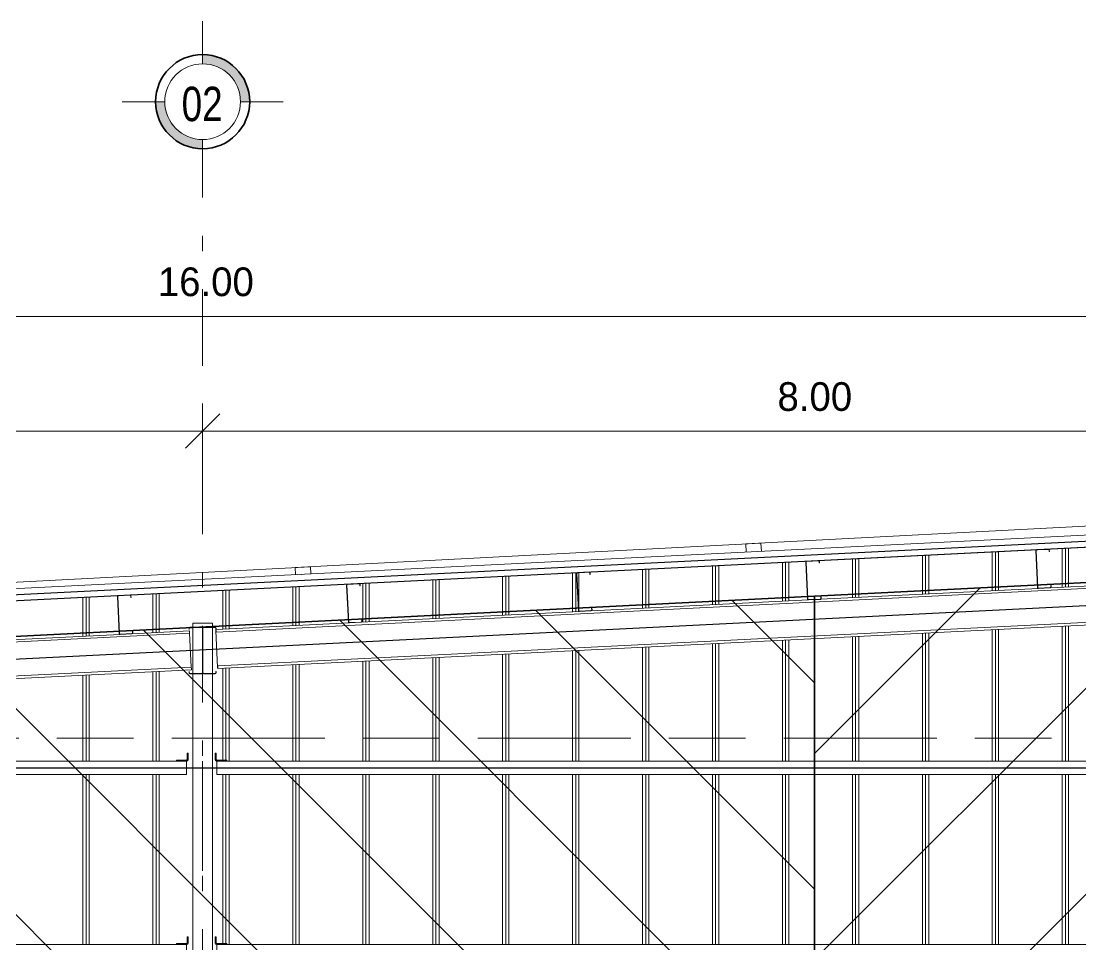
# Model space of a CAD drawing. Header units: metres. Extents: x -5.1 to 74.4, y -0.9 to 14.
# Drawn here: x 60.59 to 67.52, y 7.95 to 13.98 of the extents above; entities that cross this region are included whole.
import ezdxf

# ---------------------------------------------------------------- set-up
doc = ezdxf.new("R2010")
doc.units = ezdxf.units.M
doc.linetypes.add('Center', pattern=[2, 0.5, -0.25, 1, -0.25])
doc.linetypes.add('Dash dot', pattern=[1.05, 0.5, -0.25, 0.05, -0.25])
for name, color, linetype, lineweight in [('1', 7, 'Continuous', 18), ('2', 7, 'Continuous', 9), ('A LARGUEROS', 7, 'Continuous', 9), ('A LARGUEROS CORTES', 7, 'Continuous', 9), ('A-BURBUJA EJES', 7, 'Continuous', 18), ('A-COTAS GENERALES', 7, 'Continuous', 18), ('A-COTAS GENERALES-75', 7, 'Continuous', 18), ('A-EJES', 7, 'Continuous', 18), ('A-NIVELES LINEA_', 7, 'Continuous', 18), ('A-SIMBOLOGIA', 7, 'Continuous', 18), ('GMI-COLUMNAS', 7, 'Continuous', 18)]:
    doc.layers.add(name, color=color, linetype=linetype, lineweight=lineweight)
doc.layers.add('ATR-ACHURADO', color=9, linetype='Continuous')
doc.layers.add('ATR-AREAS', color=1, linetype='Continuous')
doc.styles.add('Nirmala UI Semilight_3', font='', dxfattribs={"height": 0.1875})
doc.styles.add('Nirmala UI Semilight_4', font='', dxfattribs={"width": 0.8, "height": 0.225})
doc.styles.get('Nirmala UI Semilight_3').set_extended_font_data('Nirmala UI Semilight')
doc.styles.get('Nirmala UI Semilight_4').set_extended_font_data('Nirmala UI Semilight')
doc.dimstyles.new('COTAS_GENERALES_2_50_MM_1', dxfattribs={"dimscale": 0.3048, "dimtxt": 0.196381, "dimasz": 0.738189, "dimexe": 0.738189, "dimexo": 0.625, "dimgap": 0.246063, "dimtad": 3, "dimrnd": 0.01, "dimtxsty": 'Nirmala UI Semilight_3', "dimblk1": 'OBLIQUE', "dimblk2": 'OBLIQUE', "dimsah": 1, "dimcen": 2.5, "dimdle": 0.615157, "dimazin": 3, "dimtfac": 1, "dimtix": 1, "dimtmove": 0, "dimatfit": 3, "dimfxl": 0.590551, "dimfxlon": 1, "dimtvp": 1, "dimtfill": 1, "dimarcsym": 2})

# ---------------------------------------------------------------- blocks, each defined once
blk = doc.blocks.new('MontenC-Calibre14-GMI 1 - MONTEN _C_ 10_ CAL14 CON CLIPS A COLUMNA-1583790-CORTE LONGITUDINAL')
at = {"layer": '2', "color": 8, "lineweight": 5, "true_color": 0x808080}
for p, q in [((8.0889, 9.201), (8.0825, 9.201)), ((8.0825, 9.201), (8.0825, 9.1583)), ((8.0889, 9.1602), (8.0889, 9.201)), ((8.0907, 9.15), (8.1585, 9.15)), ((8.1585, 9.1564), (8.0927, 9.1564)), ((8.1585, 9.15), (8.1585, 9.1564))]:
    blk.add_line(p, q, dxfattribs=at)
for centre, radius in [((8.0907, 9.1583), 0.00825), ((8.0927, 9.1602), 0.00379)]:
    blk.add_arc(centre, radius, 180, 270, dxfattribs=at)
at = {"layer": 'A LARGUEROS', "color": 8, "lineweight": 5, "true_color": 0x808080}
for p, q in [((15.8351, 9.15), (8.0925, 9.15)), ((8.0925, 9.1441), (8.0925, 9.15)), ((8.0925, 9.1441), (8.0925, 9.067)), ((15.9265, 9.1481), (15.9265, 9.1441)), ((15.9265, 9.067), (15.9265, 9.1441)), ((8.0925, 9.0611), (8.0925, 9.067)), ((8.0925, 9.0611), (15.841, 9.0611)), ((15.8511, 9.0611), (15.9265, 9.0611)), ((15.9265, 9.067), (15.9265, 9.0611))]:
    blk.add_line(p, q, dxfattribs=at)
blk = doc.blocks.new('MontenC-Calibre14-GMI 1 - MONTEN _C_ 10_ CAL14 CON CLIPS A COLUMNA-1584957-CORTE LONGITUDINAL')
at = {"layer": '2', "color": 8, "lineweight": 5, "true_color": 0x808080}
for p, q in [((0.0699, 9.201), (0.0635, 9.201)), ((0.0699, 9.1602), (0.0699, 9.201)), ((0.0717, 9.15), (0.1395, 9.15)), ((0.1395, 9.1564), (0.0737, 9.1564)), ((0.1395, 9.15), (0.1395, 9.1564)), ((7.8946, 9.1564), (7.8288, 9.1564)), ((7.8288, 9.1564), (7.8288, 9.15)), ((7.8288, 9.15), (7.8965, 9.15)), ((7.9048, 9.201), (7.8984, 9.201)), ((7.8984, 9.201), (7.8984, 9.1602)), ((7.9048, 9.1582), (7.9048, 9.201))]:
    blk.add_line(p, q, dxfattribs=at)
for centre, radius, start, end in [((0.0717, 9.1582), 0.00825, 180, 270), ((0.0737, 9.1602), 0.00379, 180, 270), ((7.8946, 9.1602), 0.00379, 270, 0), ((7.8965, 9.1582), 0.00825, 270, 0)]:
    blk.add_arc(centre, radius, start, end, dxfattribs=at)
at = {"layer": 'A LARGUEROS', "color": 8, "lineweight": 5, "true_color": 0x808080}
for p, q in [((7.8948, 9.15), (0.0735, 9.15)), ((0.0735, 9.1441), (0.0735, 9.15)), ((0.0735, 9.1441), (0.0735, 9.067)), ((7.8948, 9.15), (7.8948, 9.1441)), ((7.8948, 9.067), (7.8948, 9.1441)), ((0.0735, 9.0611), (0.0735, 9.067)), ((0.0735, 9.0611), (7.8948, 9.0611)), ((7.8948, 9.067), (7.8948, 9.0611))]:
    blk.add_line(p, q, dxfattribs=at)
blk = doc.blocks.new('MontenC-Calibre14-GMI 1 - MONTEN _C_ 10_ CAL14-1578925-CORTE LONGITUDINAL')
at = {"layer": 'A LARGUEROS', "color": 8, "lineweight": 5, "true_color": 0x808080}
for p, q in [((15.8581, 10.3978), (15.0382, 10.3568)), ((15.8593, 10.3978), (15.8581, 10.3978)), ((15.8601, 10.3818), (15.8596, 10.3919)), ((15.8601, 10.3818), (8.0879, 9.9931)), ((14.9612, 10.3529), (13.541, 10.2819)), ((15.87, 10.16), (15.8589, 10.3817)), ((13.4629, 10.278), (12.0376, 10.2067)), ((11.96, 10.2028), (10.5396, 10.1318)), ((15.8712, 10.1601), (8.099, 9.7714)), ((8.0997, 9.7554), (15.8719, 10.1441)), ((10.4626, 10.128), (9.0364, 10.0567)), ((15.8717, 10.15), (15.8712, 10.1601)), ((15.8712, 10.1601), (15.8712, 10.1601)), ((8.9594, 10.0528), (8.0888, 10.0093)), ((8.087, 10.0092), (8.0859, 10.0091)), ((8.0859, 10.0091), (8.087, 10.0091)), ((8.0871, 10.0072), (8.086, 10.0072)), ((8.0861, 10.0032), (8.0982, 9.7613)), ((8.0874, 10.0032), (8.0879, 9.9931)), ((8.099, 9.7714), (8.0995, 9.7613)), ((8.099, 9.7714), (8.099, 9.7714)), ((8.0985, 9.7573), (8.0996, 9.7573)), ((8.0997, 9.7554), (8.0986, 9.7554))]:
    blk.add_line(p, q, dxfattribs=at)
for centre, major_axis, start_param, end_param in [((15.8595, 10.3919), (-0.00029, 0.00589), 4.711658, 6.282455), ((15.8716, 10.15), (-0.00029, 0.00589), 3.141593, 4.711658), ((8.0862, 10.0032), (-0.00029, 0.00589), 0, 0.784667), ((8.0862, 10.0032), (-0.0002, 0.004), 0, 1.570066), ((8.0873, 10.0032), (-0.00029, 0.00589), 4.711658, 6.020655), ((8.0983, 9.7613), (-0.0002, 0.004), 1.570066, 3.140862), ((8.0983, 9.7613), (-0.00029, 0.00589), 2.355464, 3.140862), ((8.0994, 9.7613), (-0.00029, 0.00589), 3.141593, 4.711658)]:
    blk.add_ellipse(centre, major_axis=major_axis, ratio=0.014614, start_param=start_param, end_param=end_param, dxfattribs=at)
blk = doc.blocks.new('MontenC-Calibre14-GMI 1 - MONTEN _C_ 10_ CAL14-1479441-CORTE LONGITUDINAL')
at = {"layer": 'A LARGUEROS CORTES', "color": 8, "lineweight": 5, "true_color": 0x808080}
for p, q in [((1.4436, 9.9254), (1.4557, 9.6835)), ((1.4576, 9.6836), (1.4455, 9.9255)), ((1.5262, 9.9354), (1.4492, 9.9316)), ((1.4493, 9.9297), (1.5263, 9.9335)), ((1.5305, 9.9297), (1.531, 9.9197)), ((1.531, 9.9197), (1.5329, 9.9197)), ((1.5329, 9.9197), (1.5324, 9.9298)), ((1.544, 9.698), (1.5421, 9.6979)), ((1.5421, 9.6979), (1.5426, 9.6878)), ((1.5445, 9.6879), (1.544, 9.698)), ((1.5388, 9.6836), (1.4618, 9.6798)), ((1.4619, 9.6779), (1.5389, 9.6817))]:
    blk.add_line(p, q, dxfattribs=at)
for centre, radius, start, end in [((1.4495, 9.9257), 0.0059, 92.86, 182.86), ((1.4495, 9.9257), 0.004, 92.86, 182.86), ((1.5265, 9.9295), 0.0059, 2.86, 92.86), ((1.5265, 9.9295), 0.004, 2.86, 92.86), ((1.4616, 9.6838), 0.0059, 182.86, 272.86), ((1.4616, 9.6838), 0.004, 182.86, 272.86), ((1.5386, 9.6876), 0.004, 272.86, 2.86), ((1.5386, 9.6876), 0.0059, 272.86, 2.86)]:
    blk.add_arc(centre, radius, start, end, dxfattribs=at)
blk = doc.blocks.new('MOLDURA REMATE TECHUMBRE MURO - MOLDURA REMATE MURO-V42-CORTE LONGITUDINAL')
at = {"layer": '1', "color": 9, "lineweight": 9, "true_color": 0xc0c0c0}
for p, q in [((5.6614, 10.2602), (8.7052, 10.4197)), ((8.7052, 10.4197), (8.7077, 10.3725)), ((5.6635, 10.2207), (5.6614, 10.2602))]:
    blk.add_line(p, q, dxfattribs=at)
blk = doc.blocks.new('MOLDURA REMATE TECHUMBRE MURO - MOLDURA REMATE MURO-V43-CORTE LONGITUDINAL')
at = {"layer": '1', "color": 9, "lineweight": 9, "true_color": 0xc0c0c0}
for p, q in [((8.6054, 10.4145), (11.6492, 10.574)), ((11.6492, 10.574), (11.652, 10.5199)), ((8.6078, 10.3675), (8.6054, 10.4145))]:
    blk.add_line(p, q, dxfattribs=at)
blk = doc.blocks.new('MOLDURA REMATE TECHUMBRE MURO - MOLDURA REMATE MURO-V44-CORTE LONGITUDINAL')
at = {"layer": '1', "color": 9, "lineweight": 9, "true_color": 0xc0c0c0}
for p, q in [((11.5493, 10.5688), (14.5932, 10.7283)), ((14.5932, 10.7283), (14.5964, 10.667)), ((11.5522, 10.5148), (11.5493, 10.5688))]:
    blk.add_line(p, q, dxfattribs=at)
blk = doc.blocks.new('MontenC-Calibre14-GMI 1 - MONTEN _C_ 10_ CAL14-1579056-CORTE LONGITUDINAL')
at = {"layer": 'A LARGUEROS', "color": 8, "lineweight": 5, "true_color": 0x808080}
for p, q in [((7.9146, 9.9846), (0.0889, 9.5932)), ((7.4613, 9.9779), (4.5399, 9.8318)), ((7.9138, 10.0006), (7.5383, 9.9818)), ((7.9138, 10.0006), (7.9141, 9.9947)), ((7.9146, 9.9846), (7.9141, 9.9947)), ((7.9257, 9.7629), (7.9146, 9.9846)), ((4.4622, 9.828), (3.0364, 9.7567)), ((7.9257, 9.7629), (0.0981, 9.3714)), ((0.0989, 9.3554), (7.9265, 9.7469)), ((2.9594, 9.7528), (1.5389, 9.6818)), ((7.9262, 9.7528), (7.9257, 9.7629)), ((7.9262, 9.7528), (7.9265, 9.7469)), ((1.4619, 9.6779), (0.0862, 9.6091)), ((0.0865, 9.6034), (0.0862, 9.6091)), ((0.0866, 9.5998), (0.087, 9.5931)), ((0.0872, 9.5888), (0.0981, 9.3714)), ((0.0981, 9.3714), (0.0986, 9.3613)), ((0.0989, 9.3554), (0.0986, 9.3613))]:
    blk.add_line(p, q, dxfattribs=at)
blk = doc.blocks.new('PanelGlamet1_5Pulg - PanelGlamet1_5Pulg-1544952-CORTE LONGITUDINAL')
at = {"layer": '1', "color": 9, "lineweight": 5, "true_color": 0xc0c0c0}
for p, q in [((16.0891, 10.7417), (-0.222, 9.9268)), ((-0.2181, 9.8483), (16.1415, 10.6656))]:
    blk.add_line(p, q, dxfattribs=at)
at = {"layer": '1', "lineweight": 25}
for p, q in [((16.1396, 10.7036), (-0.22, 9.8863)), ((2.2042, 9.9696), (16.1415, 10.6658))]:
    blk.add_line(p, q, dxfattribs=at)
blk = doc.blocks.new('MontenDobleC-Espalda-Calibre14-GMI - MONTEN DBL _C_ 12_ CAL14-1582819-CORTE LONGITUDINAL')
at = {"layer": 'A LARGUEROS CORTES', "color": 8, "lineweight": 5, "true_color": 0x808080}
for p, q in [((7.9111, 10.0189), (7.9111, 10.0088)), ((7.9111, 10.0088), (7.913, 10.0088)), ((7.913, 10.0088), (7.913, 10.0189)), ((7.9941, 10.0248), (7.917, 10.0248)), ((7.917, 10.0229), (7.9941, 10.0229)), ((7.9981, 10.0189), (7.9981, 9.7259)), ((8.0019, 9.7259), (8.0019, 10.0189)), ((8.083, 10.0248), (8.0059, 10.0248)), ((8.0059, 10.0229), (8.083, 10.0229)), ((8.087, 10.0189), (8.087, 10.0088)), ((8.087, 10.0088), (8.0889, 10.0088)), ((8.0889, 10.0088), (8.0889, 10.0189)), ((7.913, 9.736), (7.9111, 9.736)), ((7.9111, 9.736), (7.9111, 9.7259)), ((7.913, 9.7259), (7.913, 9.736)), ((7.9941, 9.7219), (7.917, 9.7219)), ((7.917, 9.72), (7.9941, 9.72)), ((8.083, 9.7219), (8.0059, 9.7219)), ((8.0059, 9.72), (8.083, 9.72)), ((8.0889, 9.7359), (8.087, 9.7359)), ((8.087, 9.7359), (8.087, 9.7259)), ((8.0889, 9.7259), (8.0889, 9.7359))]:
    blk.add_line(p, q, dxfattribs=at)
for centre, radius, start, end in [((7.917, 10.0189), 0.0059, 90, 180), ((7.917, 10.0189), 0.004, 90, 180), ((7.9941, 10.0189), 0.0059, 0, 90), ((7.9941, 10.0189), 0.004, 0, 90), ((8.0059, 10.0189), 0.0059, 90, 180), ((8.0059, 10.0189), 0.004, 90, 180), ((8.083, 10.0189), 0.0059, 0, 90), ((8.083, 10.0189), 0.004, 0, 90), ((7.917, 9.7259), 0.0059, 180, 270), ((7.917, 9.7259), 0.004, 180, 270), ((7.9941, 9.7259), 0.0059, 270, 0), ((7.9941, 9.7259), 0.004, 270, 0), ((8.0059, 9.7259), 0.0059, 180, 270), ((8.0059, 9.7259), 0.004, 180, 270), ((8.083, 9.7259), 0.0059, 270, 0), ((8.083, 9.7259), 0.004, 270, 0)]:
    blk.add_arc(centre, radius, start, end, dxfattribs=at)
blk = doc.blocks.new('MontenC-Calibre14-GMI 1 - MONTEN _C_ 10_ CAL14 CON CLIPS A COLUMNA-V50-CORTE LONGITUDINAL')
at = {"layer": '2', "color": 8, "lineweight": 5, "true_color": 0x808080}
for p, q in [((8.0889, 8.001), (8.0825, 8.001)), ((8.0825, 8.001), (8.0825, 7.9583)), ((8.0889, 7.9602), (8.0889, 8.001)), ((8.0907, 7.95), (8.1585, 7.95)), ((8.1585, 7.9564), (8.0927, 7.9564)), ((8.1585, 7.95), (8.1585, 7.9564))]:
    blk.add_line(p, q, dxfattribs=at)
for centre, radius in [((8.0907, 7.9583), 0.00825), ((8.0927, 7.9602), 0.00379)]:
    blk.add_arc(centre, radius, 180, 270, dxfattribs=at)
at = {"layer": 'A LARGUEROS', "color": 8, "lineweight": 5, "true_color": 0x808080}
for p, q in [((15.8349, 7.95), (8.0925, 7.95)), ((8.0925, 7.9441), (8.0925, 7.95)), ((8.0925, 7.9441), (8.0925, 7.867)), ((15.9176, 7.9481), (15.9176, 7.9441)), ((15.9176, 7.867), (15.9176, 7.9441)), ((8.0925, 7.8611), (8.0925, 7.867)), ((8.0925, 7.8611), (15.8408, 7.8611)), ((15.8509, 7.8611), (15.9176, 7.8611)), ((15.9176, 7.867), (15.9176, 7.8611))]:
    blk.add_line(p, q, dxfattribs=at)
blk = doc.blocks.new('IR - W14X22-1578681-CORTE LONGITUDINAL')
at = {"layer": 'GMI-COLUMNAS'}
for p, q in [((7.9365, 10.05), (7.9365, 10.0248)), ((8.0635, 10.05), (7.9365, 10.05)), ((8.0635, 10.05), (8.0635, 10.0248)), ((7.9365, 10.0229), (7.9365, 9.7219)), ((8.0635, 10.0229), (8.0635, 9.7219)), ((7.9365, 9.72), (7.9365, 5.9506)), ((8.0635, 9.72), (8.0635, 5.9373))]:
    blk.add_line(p, q, dxfattribs=at)
blk = doc.blocks.new('DIMBLOCK9-CORTE LONGITUDINAL')
at = {"layer": 'A-COTAS GENERALES-75', "transparency": 16777216}
for p, q in [((53.7753, 11.3061), (53.7753, 11.4861)), ((61.7753, 11.3061), (61.7753, 11.4861)), ((53.5878, 11.3061), (61.7753, 11.3061)), ((53.7753, 11.3061), (53.7753, 11.0811)), ((61.7753, 11.3061), (61.7753, 11.0811))]:
    blk.add_line(p, q, dxfattribs=at)
at = {"layer": 'A-COTAS GENERALES-75', "lineweight": 35, "transparency": 16777216}
for p, q in [((53.7753, 11.3061), (53.8878, 11.4186)), ((61.7753, 11.3061), (61.8878, 11.4186)), ((53.7753, 11.3061), (53.6628, 11.1936)), ((61.7753, 11.3061), (61.6628, 11.1936))]:
    blk.add_line(p, q, dxfattribs=at)
at = {"layer": 'A-COTAS GENERALES-75', "color": 0, "transparency": 16777216, "insert": (57.5325, 11.6257), "char_height": 0.1875, "width": 0.582715, "attachment_point": 1, "line_spacing_factor": 1.142579, "style": 'Nirmala UI Semilight_3', "bg_fill": 3, "box_fill_scale": 1.25, "bg_fill_color": 9, "bg_fill_true_color": 13158600, "bg_fill_transparency": 0}
blk.add_mtext('8.00', dxfattribs=at)
blk = doc.blocks.new('_Oblique')
at = {"color": 0, "linetype": 'ByBlock', "lineweight": -2}
blk.add_line((-0.5, -0.5), (0.5, 0.5), dxfattribs=at)
blk = doc.blocks.new('DIMBLOCK10-CORTE LONGITUDINAL')
at = {"layer": 'A-COTAS GENERALES-75', "transparency": 16777216}
for p, q in [((61.7753, 11.3061), (61.7753, 11.4861)), ((69.7753, 11.3061), (69.7753, 11.4861)), ((61.7753, 11.3061), (69.9628, 11.3061)), ((61.7753, 11.3061), (61.7753, 11.0811)), ((69.7753, 11.3061), (69.7753, 11.0811))]:
    blk.add_line(p, q, dxfattribs=at)
at = {"layer": 'A-COTAS GENERALES-75', "lineweight": 35, "transparency": 16777216}
for p, q in [((61.7753, 11.3061), (61.8878, 11.4186)), ((69.7753, 11.3061), (69.8878, 11.4186)), ((61.7753, 11.3061), (61.6628, 11.1936)), ((69.7753, 11.3061), (69.6628, 11.1936))]:
    blk.add_line(p, q, dxfattribs=at)
at = {"layer": 'A-COTAS GENERALES-75', "color": 0, "transparency": 16777216, "insert": (65.5325, 11.6257), "char_height": 0.1875, "width": 0.582715, "attachment_point": 1, "line_spacing_factor": 1.142579, "style": 'Nirmala UI Semilight_3', "bg_fill": 3, "box_fill_scale": 1.25, "bg_fill_color": 9, "bg_fill_true_color": 13158600, "bg_fill_transparency": 0}
blk.add_mtext('8.00', dxfattribs=at)
blk = doc.blocks.new('DIMBLOCK11-CORTE LONGITUDINAL')
at = {"layer": 'A-COTAS GENERALES-75', "transparency": 16777216}
for p, q in [((53.7753, 12.0561), (53.7753, 12.2361)), ((69.7753, 12.0561), (69.7753, 12.2361)), ((53.5878, 12.0561), (69.9628, 12.0561)), ((53.7753, 12.0561), (53.7753, 11.8311)), ((69.7753, 12.0561), (69.7753, 11.8311))]:
    blk.add_line(p, q, dxfattribs=at)
at = {"layer": 'A-COTAS GENERALES-75', "lineweight": 35, "transparency": 16777216}
for p, q in [((53.7753, 12.0561), (53.8878, 12.1686)), ((69.7753, 12.0561), (69.8878, 12.1686)), ((53.7753, 12.0561), (53.6628, 11.9436)), ((69.7753, 12.0561), (69.6628, 11.9436))]:
    blk.add_line(p, q, dxfattribs=at)
at = {"layer": 'A-COTAS GENERALES-75', "color": 0, "transparency": 16777216, "insert": (61.4825, 12.3757), "char_height": 0.1875, "width": 0.702686, "attachment_point": 1, "line_spacing_factor": 1.142579, "style": 'Nirmala UI Semilight_3', "bg_fill": 3, "box_fill_scale": 1.25, "bg_fill_color": 9, "bg_fill_true_color": 13158600, "bg_fill_transparency": 0}
blk.add_mtext('16.00', dxfattribs=at)
blk = doc.blocks.new('Rejilla - SimbologiaBurbujasEjes-R25-261702-CORTE LONGITUDINAL')
at = {"layer": 'A-BURBUJA EJES', "lineweight": 9, "true_color": 0xf8f8f8}
h = blk.add_hatch(color=7, dxfattribs=at)
edge = h.paths.add_edge_path()
edge.add_line((0.3075, 13.459), (0.2475, 13.459))
edge.add_arc((0, 13.459), 0.2475, 360, 450)
edge.add_line((0, 13.7065), (0, 13.7665))
edge.add_arc((0, 13.459), 0.3075, 0, 90, ccw=False)
h = blk.add_hatch(color=7, dxfattribs=at)
edge = h.paths.add_edge_path()
edge.add_arc((0, 13.459), 0.3075, 180, 270, ccw=False)
edge.add_line((-0.3075, 13.459), (-0.2475, 13.459))
edge.add_arc((0, 13.459), 0.2475, 180, 270)
edge.add_line((0, 13.2115), (0, 13.1515))
at = {"layer": 'A-SIMBOLOGIA', "color": 253, "lineweight": 9, "true_color": 0xaaaaaa}
for p, q in [((0, 13.7065), (0, 13.985)), ((-0.2475, 13.459), (-0.5259, 13.459)), ((0.2475, 13.459), (0.5259, 13.459)), ((0, 13.2115), (0, 12.9331))]:
    blk.add_line(p, q, dxfattribs=at)
at = {"layer": 'A-SIMBOLOGIA', "color": 253, "true_color": 0xaaaaaa}
for p, q in [((0, 13.7665), (0, 13.7065)), ((-0.2475, 13.459), (-0.3075, 13.459)), ((0.2475, 13.459), (0.3075, 13.459)), ((0, 13.1515), (0, 13.2115))]:
    blk.add_line(p, q, dxfattribs=at)
at = {"layer": 'A-SIMBOLOGIA', "color": 253, "lineweight": 35, "true_color": 0xaaaaaa}
blk.add_circle((0, 13.459), 0.3075, dxfattribs=at)
at = {"layer": 'A-SIMBOLOGIA', "color": 253, "true_color": 0xaaaaaa}
blk.add_circle((0, 13.459), 0.2475, dxfattribs=at)
for radius, start, end in [(0.3075, 360, 90), (0.2475, 360, 90), (0.3075, 180, 270), (0.2475, 180, 270)]:
    blk.add_arc((0, 13.459), radius, start, end, dxfattribs=at)

msp = doc.modelspace()

# ---------------------------------------------------------------- hatches: boundary and pattern name
at = {"layer": 'ATR-ACHURADO'}
h = msp.add_hatch(dxfattribs=at)
h.set_pattern_fill('ANSI31', scale=0.3)
h.paths.add_polyline_path([(65.775, 0.3), (69.775, 0.3), (69.775, 10.4277), (65.775, 10.2264)])
h = msp.add_hatch(dxfattribs=at)
h.set_pattern_fill('ANSI31', scale=0.3, angle=90)
h.paths.add_polyline_path([(57.775, 0.3), (65.775, 0.3), (65.775, 10.2264), (57.775, 9.8236)])

# ---------------------------------------------------------------- linework, layer by layer
at = {"color": 6}
for points in [[(53.8678, 9.4823), (69.6397, 10.2708)], [(53.7753, 9.1055), (69.7753, 9.1055)]]:
    msp.add_lwpolyline(points, dxfattribs=at)
at = {"layer": '1', "color": 9, "lineweight": 5, "true_color": 0xc0c0c0}
for p, q in [((67.428, 10.6199), (67.4278, 10.6199)), ((66.4266, 10.5699), (66.4263, 10.5699)), ((65.4252, 10.5199), (65.4248, 10.5199)), ((63.4223, 10.4198), (63.4218, 10.4198)), ((63.5894, 10.4282), (63.5892, 10.4282)), ((63.757, 10.4365), (63.7561, 10.4365)), ((61.4195, 10.3198), (61.4187, 10.3197)), ((62.4209, 10.3698), (62.4202, 10.3698))]:
    msp.add_line(p, q, dxfattribs=at)
at = {"layer": '1', "color": 254, "lineweight": 5, "true_color": 0xe5e5e5}
for p, q in [((67.3937, 10.2855), (67.3937, 10.5397)), ((67.4144, 10.5408), (67.4144, 10.2865)), ((67.4144, 10.2865), (67.4144, 10.5408)), ((67.4351, 10.2876), (67.4351, 10.5418)), ((66.0221, 10.2169), (66.0221, 10.4712)), ((66.0428, 10.4723), (66.0428, 10.218)), ((66.0428, 10.218), (66.0428, 10.4723)), ((66.0635, 10.219), (66.0635, 10.4733)), ((66.4793, 10.2398), (66.4793, 10.4941)), ((66.5, 10.4951), (66.5, 10.2408)), ((66.5, 10.2408), (66.5, 10.4951)), ((66.5207, 10.2419), (66.5207, 10.4961)), ((66.9365, 10.2626), (66.9365, 10.5169)), ((66.9572, 10.5179), (66.9572, 10.2637)), ((66.9572, 10.2637), (66.9572, 10.5179)), ((66.9779, 10.2647), (66.9779, 10.519)), ((64.6505, 10.1483), (64.6505, 10.4027)), ((64.6712, 10.4032), (64.6712, 10.1494)), ((64.6712, 10.1494), (64.6712, 10.4032)), ((64.6919, 10.1504), (64.6919, 10.4048)), ((65.1077, 10.1712), (65.1077, 10.4256)), ((65.1284, 10.4266), (65.1284, 10.1722)), ((65.1284, 10.1722), (65.1284, 10.4266)), ((65.1491, 10.1733), (65.1491, 10.4276)), ((65.5649, 10.1941), (65.5649, 10.4484)), ((65.5856, 10.4494), (65.5856, 10.1951)), ((65.5856, 10.1951), (65.5856, 10.4494)), ((65.6063, 10.1961), (65.6063, 10.4504)), ((63.2789, 10.0796), (63.2789, 10.3342)), ((63.2996, 10.3353), (63.2996, 10.0807)), ((63.2996, 10.0807), (63.2996, 10.3353)), ((63.3203, 10.0817), (63.3203, 10.3363)), ((63.7361, 10.103), (63.7361, 10.3571)), ((63.7568, 10.3581), (63.7568, 10.1035)), ((63.7568, 10.1035), (63.7568, 10.3581)), ((63.7775, 10.1045), (63.7775, 10.3591)), ((64.1933, 10.1255), (64.1933, 10.3799)), ((64.214, 10.3802), (64.214, 10.1265)), ((64.214, 10.1265), (64.214, 10.3802)), ((64.2347, 10.131), (64.2347, 10.3802)), ((61.9073, 10.0114), (61.9073, 10.2657)), ((61.928, 10.2667), (61.928, 10.0124)), ((61.928, 10.0124), (61.928, 10.2667)), ((61.9487, 10.0134), (61.9487, 10.2678)), ((62.3645, 10.0342), (62.3645, 10.2885)), ((62.3852, 10.2896), (62.3852, 10.0353)), ((62.3852, 10.0353), (62.3852, 10.2896)), ((62.4059, 10.0363), (62.4059, 10.2906)), ((62.8217, 10.0571), (62.8217, 10.3114)), ((62.8424, 10.3124), (62.8424, 10.0581)), ((62.8424, 10.0581), (62.8424, 10.3124)), ((62.8631, 10.0591), (62.8631, 10.3135)), ((60.9929, 9.9658), (60.9929, 10.22)), ((61.0136, 10.2211), (61.0136, 9.9668)), ((61.0136, 9.9668), (61.0136, 10.2211)), ((61.0343, 9.9678), (61.0343, 10.2221)), ((61.4501, 9.9886), (61.4501, 10.2429)), ((61.4708, 10.2439), (61.4708, 9.9897)), ((61.4708, 9.9897), (61.4708, 10.2439)), ((61.4915, 9.9907), (61.4915, 10.2449)), ((64.2347, 10.1275), (64.2347, 10.1291)), ((66.4793, 9.1498), (66.4793, 9.9859)), ((66.5, 9.9869), (66.5, 9.1498)), ((66.5, 9.1498), (66.5, 9.9869)), ((66.5207, 9.1498), (66.5207, 9.9879)), ((66.9365, 9.1498), (66.9365, 10.0087)), ((66.9572, 10.0098), (66.9572, 9.1498)), ((66.9572, 9.1498), (66.9572, 10.0098)), ((66.9779, 9.1498), (66.9779, 10.0108)), ((67.3937, 9.1496), (67.3937, 10.0318)), ((67.4144, 10.0328), (67.4144, 9.1496)), ((67.4144, 9.1496), (67.4144, 10.0328)), ((67.4351, 9.1496), (67.4351, 10.0338)), ((65.1077, 9.1498), (65.1077, 9.9173)), ((65.1284, 9.9183), (65.1284, 9.1498)), ((65.1284, 9.1498), (65.1284, 9.9183)), ((65.1491, 9.1498), (65.1491, 9.9194)), ((65.5649, 9.1498), (65.5649, 9.9401)), ((65.5856, 9.9412), (65.5856, 9.1498)), ((65.5856, 9.1498), (65.5856, 9.9412)), ((65.6063, 9.1498), (65.6063, 9.9422)), ((66.0221, 9.1498), (66.0221, 9.963)), ((66.0428, 9.964), (66.0428, 9.1498)), ((66.0428, 9.1498), (66.0428, 9.964)), ((66.0635, 9.1498), (66.0635, 9.9651)), ((63.7361, 9.1498), (63.7361, 9.8487)), ((63.7568, 9.8497), (63.7568, 9.1498)), ((63.7568, 9.1498), (63.7568, 9.8497)), ((63.7775, 9.1498), (63.7775, 9.8508)), ((64.1933, 9.1498), (64.1933, 9.8716)), ((64.214, 9.8726), (64.214, 9.1498)), ((64.214, 9.1498), (64.214, 9.8726)), ((64.2347, 9.1498), (64.2347, 9.8736)), ((64.6505, 9.1498), (64.6505, 9.8944)), ((64.6712, 9.8955), (64.6712, 9.1498)), ((64.6712, 9.1498), (64.6712, 9.8955)), ((64.6919, 9.1498), (64.6919, 9.8965)), ((62.3645, 9.15), (62.3645, 9.7799)), ((62.3852, 9.781), (62.3852, 9.15)), ((62.3852, 9.15), (62.3852, 9.781)), ((62.4059, 9.15), (62.4059, 9.782)), ((62.8217, 9.15), (62.8217, 9.8028)), ((62.8424, 9.8038), (62.8424, 9.15)), ((62.8424, 9.15), (62.8424, 9.8038)), ((62.8631, 9.15), (62.8631, 9.8048)), ((63.2789, 9.1498), (63.2789, 9.8258)), ((63.2996, 9.8269), (63.2996, 9.1498)), ((63.2996, 9.1498), (63.2996, 9.8269)), ((63.3203, 9.1498), (63.3203, 9.8279)), ((60.9929, 9.15), (60.9929, 9.7115)), ((61.0136, 9.7125), (61.0136, 9.15)), ((61.0136, 9.15), (61.0136, 9.7125)), ((61.0343, 9.15), (61.0343, 9.7135)), ((61.4501, 9.15), (61.4501, 9.7343)), ((61.4708, 9.7353), (61.4708, 9.15)), ((61.4708, 9.15), (61.4708, 9.7353)), ((61.4915, 9.15), (61.4915, 9.7364)), ((61.9073, 9.1564), (61.9073, 9.7571)), ((61.928, 9.7581), (61.928, 9.1564)), ((61.928, 9.1564), (61.928, 9.7581)), ((61.9487, 9.15), (61.9487, 9.7591)), ((60.9929, 7.95), (60.9929, 9.0611)), ((61.0136, 9.0611), (61.0136, 7.95)), ((61.0136, 7.95), (61.0136, 9.0611)), ((61.0343, 7.95), (61.0343, 9.0611)), ((61.4501, 7.95), (61.4501, 9.0611)), ((61.4708, 9.0611), (61.4708, 7.95)), ((61.4708, 7.95), (61.4708, 9.0611)), ((61.4915, 7.95), (61.4915, 9.0611)), ((61.9073, 7.9564), (61.9073, 9.0611)), ((61.928, 9.0611), (61.928, 7.9564)), ((61.928, 7.9564), (61.928, 9.0611)), ((61.9487, 7.95), (61.9487, 9.0611)), ((62.3645, 7.95), (62.3645, 9.0611)), ((62.3852, 9.0611), (62.3852, 7.95)), ((62.3852, 7.95), (62.3852, 9.0611)), ((62.4059, 7.95), (62.4059, 9.0611)), ((62.8217, 7.95), (62.8217, 9.0611)), ((62.8424, 9.0611), (62.8424, 7.95)), ((62.8424, 7.95), (62.8424, 9.0611)), ((62.8631, 7.95), (62.8631, 9.0611)), ((63.2789, 7.9498), (63.2789, 9.0611)), ((63.2996, 9.0611), (63.2996, 7.9498)), ((63.2996, 7.9498), (63.2996, 9.0611)), ((63.3203, 7.9498), (63.3203, 9.0611)), ((63.7361, 7.9498), (63.7361, 9.0611)), ((63.7568, 9.0611), (63.7568, 7.9498)), ((63.7568, 7.9498), (63.7568, 9.0611)), ((63.7775, 7.9498), (63.7775, 9.0611)), ((64.1933, 7.9498), (64.1933, 9.0611)), ((64.214, 9.0611), (64.214, 7.9498)), ((64.214, 7.9498), (64.214, 9.0611)), ((64.2347, 7.9498), (64.2347, 9.0611)), ((64.6505, 7.9498), (64.6505, 9.0611)), ((64.6712, 9.0611), (64.6712, 7.9498)), ((64.6712, 7.9498), (64.6712, 9.0611)), ((64.6919, 7.9498), (64.6919, 9.0611)), ((65.1077, 7.9498), (65.1077, 9.0611)), ((65.1284, 9.0611), (65.1284, 7.9498)), ((65.1284, 7.9498), (65.1284, 9.0611)), ((65.1491, 7.9498), (65.1491, 9.0611)), ((65.5649, 7.9498), (65.5649, 9.0611)), ((65.5856, 9.0611), (65.5856, 7.9498)), ((65.5856, 7.9498), (65.5856, 9.0611)), ((65.6063, 7.9498), (65.6063, 9.0611)), ((66.0221, 7.9498), (66.0221, 9.0611)), ((66.0428, 9.0611), (66.0428, 7.9498)), ((66.0428, 7.9498), (66.0428, 9.0611)), ((66.0635, 7.9498), (66.0635, 9.0611)), ((66.4793, 7.9498), (66.4793, 9.0611)), ((66.5, 9.0611), (66.5, 7.9498)), ((66.5, 7.9498), (66.5, 9.0611)), ((66.5207, 7.9498), (66.5207, 9.0611)), ((66.9365, 7.9498), (66.9365, 9.0611)), ((66.9572, 9.0611), (66.9572, 7.9498)), ((66.9572, 7.9498), (66.9572, 9.0611)), ((66.9779, 7.9498), (66.9779, 9.0611)), ((67.3937, 7.9496), (67.3937, 9.0611)), ((67.4144, 9.0611), (67.4144, 7.9496)), ((67.4144, 7.9496), (67.4144, 9.0611)), ((67.4351, 7.9496), (67.4351, 9.0611))]:
    msp.add_line(p, q, dxfattribs=at)
at = {"layer": 'A-EJES', "color": 253, "linetype": 'Dash dot', "true_color": 0xaaaaaa}
msp.add_line((61.7753, -0.15), (61.7753, 9.3), dxfattribs=at)
at = {"layer": 'A-NIVELES LINEA_', "linetype": 'Center'}
msp.add_line((52.8231, 9.3), (73.2527, 9.3), dxfattribs=at)
at = {"layer": 'ATR-AREAS', "lineweight": 35}
for points in [[(65.775, 0.3), (69.775, 0.3), (69.775, 10.4277), (65.775, 10.2264)], [(57.775, 0.3), (65.775, 0.3), (65.775, 10.2264), (57.775, 9.8236)]]:
    msp.add_lwpolyline(points, close=True, dxfattribs=at)

# ---------------------------------------------------------------- block references
at = {"layer": '1', "color": 9, "lineweight": 5, "true_color": 0xc0c0c0}
msp.add_blockref('PanelGlamet1_5Pulg - PanelGlamet1_5Pulg-1544952-CORTE LONGITUDINAL', (53.7753, 0), dxfattribs=at)
at = {"layer": '1', "color": 9, "lineweight": 9, "true_color": 0xc0c0c0}
for name in ['MOLDURA REMATE TECHUMBRE MURO - MOLDURA REMATE MURO-V44-CORTE LONGITUDINAL', 'MOLDURA REMATE TECHUMBRE MURO - MOLDURA REMATE MURO-V43-CORTE LONGITUDINAL', 'MOLDURA REMATE TECHUMBRE MURO - MOLDURA REMATE MURO-V42-CORTE LONGITUDINAL']:
    msp.add_blockref(name, (53.7753, 0), dxfattribs=at)
at = {"layer": 'A LARGUEROS', "color": 8, "lineweight": 5, "true_color": 0x808080}
for name, p in [('MontenC-Calibre14-GMI 1 - MONTEN _C_ 10_ CAL14-1479441-CORTE LONGITUDINAL', (65.7768, 0.5999)), ('MontenC-Calibre14-GMI 1 - MONTEN _C_ 10_ CAL14-1479441-CORTE LONGITUDINAL', (64.2737, 0.5248)), ('MontenC-Calibre14-GMI 1 - MONTEN _C_ 10_ CAL14-1578925-CORTE LONGITUDINAL', (53.7753, 0)), ('MontenC-Calibre14-GMI 1 - MONTEN _C_ 10_ CAL14-1479441-CORTE LONGITUDINAL', (62.7759, 0.4501)), ('MontenC-Calibre14-GMI 1 - MONTEN _C_ 10_ CAL14-1479441-CORTE LONGITUDINAL', (61.2728, 0.3749)), ('MontenC-Calibre14-GMI 1 - MONTEN _C_ 10_ CAL14-1479441-CORTE LONGITUDINAL', (59.7746, 0.3)), ('MontenC-Calibre14-GMI 1 - MONTEN _C_ 10_ CAL14-1579056-CORTE LONGITUDINAL', (53.7753, 0)), ('MontenDobleC-Espalda-Calibre14-GMI - MONTEN DBL _C_ 12_ CAL14-1582819-CORTE LONGITUDINAL', (53.7753, 0)), ('MontenC-Calibre14-GMI 1 - MONTEN _C_ 10_ CAL14 CON CLIPS A COLUMNA-1584957-CORTE LONGITUDINAL', (53.7753, 0)), ('MontenC-Calibre14-GMI 1 - MONTEN _C_ 10_ CAL14 CON CLIPS A COLUMNA-1583790-CORTE LONGITUDINAL', (53.7753, 0)), ('MontenC-Calibre14-GMI 1 - MONTEN _C_ 10_ CAL14 CON CLIPS A COLUMNA-1584957-CORTE LONGITUDINAL', (53.7753, -1.2)), ('MontenC-Calibre14-GMI 1 - MONTEN _C_ 10_ CAL14 CON CLIPS A COLUMNA-V50-CORTE LONGITUDINAL', (53.7753, 0))]:
    msp.add_blockref(name, p, dxfattribs=at)
at = {"layer": 'A-SIMBOLOGIA', "color": 253, "lineweight": 9, "true_color": 0xaaaaaa}
msp.add_blockref('Rejilla - SimbologiaBurbujasEjes-R25-261702-CORTE LONGITUDINAL', (61.7753, 0), dxfattribs=at)
at = {"layer": 'GMI-COLUMNAS'}
msp.add_blockref('IR - W14X22-1578681-CORTE LONGITUDINAL', (53.7753, 0), dxfattribs=at)

# ---------------------------------------------------------------- texts
at = {"layer": 'A-BURBUJA EJES', "color": 253, "lineweight": 35, "true_color": 0xaaaaaa, "insert": (61.6381, 13.5567), "char_height": 0.225, "width": 0.327088, "attachment_point": 1, "style": 'Nirmala UI Semilight_4'}
msp.add_mtext('02', dxfattribs=at)

# ---------------------------------------------------------------- dimensions: what is measured, and where the dimension line sits
at = {"layer": 'A-COTAS GENERALES'}
for base, p1, p2, override, picture, middle in [((69.7753, 12.0561), (53.7753, 12.2361), (69.7753, 12.2361), {"dimfxl": 16}, 'DIMBLOCK11-CORTE LONGITUDINAL', (61.7753, 12.2285)), ((61.7753, 11.3061), (53.7753, 11.4861), (61.7753, 11.4861), {"dimfxl": 8}, 'DIMBLOCK9-CORTE LONGITUDINAL', (57.7753, 11.478))]:
    dim = msp.add_linear_dim(base=base, p1=p1, p2=p2, dimstyle='COTAS_GENERALES_2_50_MM_1', override=override, dxfattribs=at)
    dim.commit()
    dim.dimension.update_dxf_attribs({"geometry": picture, "text_midpoint": middle})

# ---------------------------------------------------------------- next in the draw order: dimensions: what is measured, and where the dimension line sits
dim = msp.add_linear_dim(base=(69.7753, 11.3061), p1=(61.7753, 11.4861), p2=(69.7753, 11.4861), dimstyle='COTAS_GENERALES_2_50_MM_1', override={"dimfxl": 8}, dxfattribs=at)
dim.commit()
dim.dimension.update_dxf_attribs({"geometry": 'DIMBLOCK10-CORTE LONGITUDINAL', "text_midpoint": (65.7753, 11.478)})

# ---------------------------------------------------------------- next in the draw order: linework, layer by layer
at = {"layer": 'A-EJES', "color": 253, "linetype": 'Dash dot', "true_color": 0xaaaaaa}
msp.add_line((61.7753, 8.4331), (61.7753, 12.9331), dxfattribs=at)

doc.saveas('drawing.dxf')
